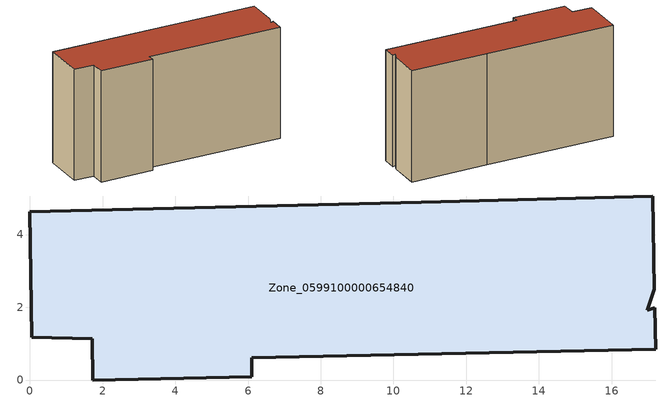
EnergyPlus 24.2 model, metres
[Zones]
Zone_0599100000654840
 floor ground (C_G): 6.1,0.61 6.11,0.09 1.73,0 1.71,1.14 0.04,1.17 0,4.63 10.76,4.89 17.13,5.06 17.18,2.5 16.98,1.92 17.19,1.98 17.21,0.84 z0
 wall outside (C_F): 10.76,4.89 0,4.63 0.04,1.17 1.71,1.14 1.73,0 6.11,0.09 6.1,0.61 17.21,0.84 17.19,1.98 16.98,1.92 17.18,2.5 17.13,5.06 10.76,4.89 z0:9.24
 roof outside (C_R): 6.1,0.61 17.21,0.84 17.19,1.98 16.98,1.92 17.18,2.5 17.13,5.06 10.76,4.89 0,4.63 0.04,1.17 1.71,1.14 1.73,0 6.11,0.09 z9.24
[BUILDING]
Pand.0599100000654840: North Axis=0; Terrain=City; Loads Convergence Tolerance Value=0.04; Temperature Convergence Tolerance Value=0.4; Solar Distribution=FullExterior; Maximum Number of Warmup Days=25; Minimum Number of Warmup Days=1
[Site:Location]
Rotterdam.The.Hague.AP_ZH_NLD Design_Conditions: Latitude=51.96; Longitude=4.45; Time Zone=1; Elevation=-4.5
[SITE:GROUNDTEMPERATURE:BUILDINGSURFACE]
18, 18, 18, 18, 18, 18, 18, 18, 18, 18, 18, 18
[MATERIAL] Thermal Absorptance=0.9; Solar Absorptance=0.7; Visible Absorptance=0.7
Name | Roughness | Thickness | Conductivity | Density | Specific Heat
G.TC.1946 | MediumSmooth | 0.15 | 1 | 540 | 1210
F.TC.1946 | Rough | 0.3 | 0.857143 | 1920 | 840
R.TC.1946 | MediumRough | 0.2 | 0.909091 | 1500 | 1000
[CONSTRUCTION]
C_G: G.TC.1946
C_F: F.TC.1946
C_R: R.TC.1946
[ZONE]
Zone_0599100000654840: Type=1; Multiplier=1; Ceiling Height=Autocalculate; Volume=Autocalculate; Floor Area=autocalculate; Part of Total Floor Area=Yes
[ZONEINFILTRATION:DESIGNFLOWRATE]
Infil_Zone_0599100000654840: Zone or ZoneList or Space or SpaceList=Zone_0599100000654840; Schedule=AlwaysOn; Design Flow Rate Calculation Method=Flow/Area; Flow Rate per Floor Area=0.003; Constant Term Coefficient=1; Temperature Term Coefficient=0; Velocity Term Coefficient=0; Velocity Squared Term Coefficient=0
[HVACTEMPLATE:ZONE:IDEALLOADSAIRSYSTEM]
Zone_0599100000654840: Maximum Heating Supply Air Temperature=50; Minimum Cooling Supply Air Temperature=13; Maximum Heating Supply Air Humidity Ratio=0.0156; Minimum Cooling Supply Air Humidity Ratio=0.0077; Heating Limit=NoLimit; Cooling Limit=NoLimit; Dehumidification Control Type=ConstantSensibleHeatRatio; Cooling Sensible Heat Ratio=0.7; Dehumidification Setpoint=60; Humidification Control Type=None; Humidification Setpoint=30; Outdoor Air Method=None; Outdoor Air Flow Rate per Person=0.00944; Outdoor Air Flow Rate per Zone Floor Area=0; Outdoor Air Flow Rate per Zone=0; Demand Controlled Ventilation Type=None; Outdoor Air Economizer Type=NoEconomizer; Heat Recovery Type=None; Sensible Heat Recovery Effectiveness=0.7; Latent Heat Recovery Effectiveness=0.65
[ZONECONTROL:THERMOSTAT]
ThermostatControl_Zone_0599100000654840: Zone or ZoneList=Zone_0599100000654840; Control Type Schedule=DualSetpointControlType; Control 1=Thermostat_Zone_0599100000654840; Temperature Difference Between Cutout And Setpoint=0
[THERMOSTATSETPOINT:DUALSETPOINT]
Thermostat_Zone_0599100000654840: Heating Setpoint Temperature Schedule=HeatingSetpoint_Zone_0599100000654840; Cooling Setpoint Temperature Schedule=CoolingSetpoint_Zone_0599100000654840
[SCHEDULE:COMPACT]
HeatingSetpoint_Zone_0599100000654840: Through: 12/31, For: AllDays, Until: 24:00, 21
CoolingSetpoint_Zone_0599100000654840: Through: 12/31, For: AllDays, Until: 24:00, 24
DualSetpointControlType: Through: 12/31, For: AllDays, Until: 24:00, 4
AlwaysOn: Through: 12/31, For: AllDays, Until: 24:00, 1
